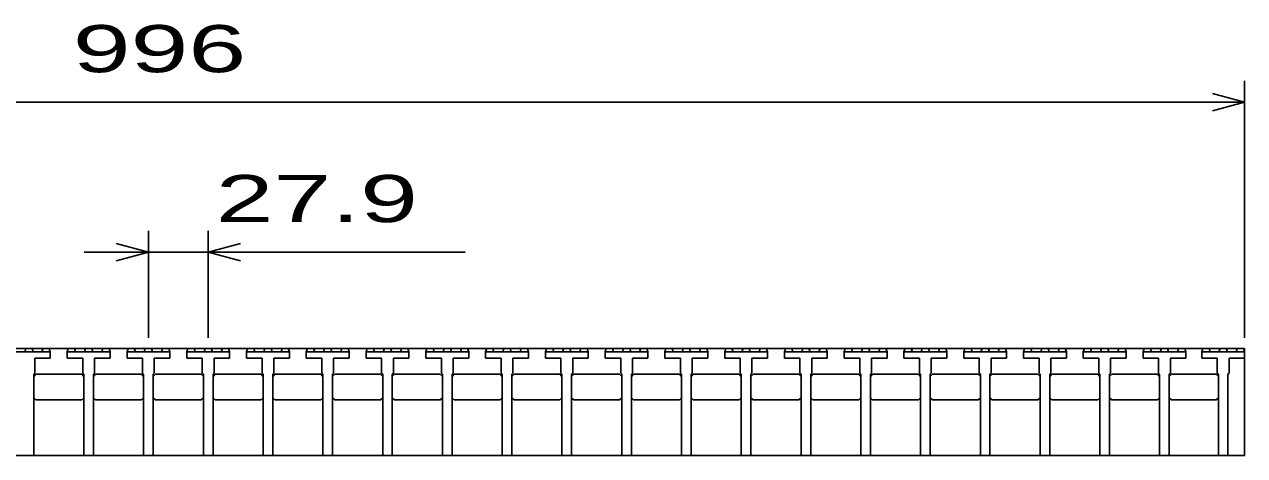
# Model space of a CAD drawing. Units: millimetres, scale not verified. Extents: x -1820 to 1731, y -1282 to 1054.
# Drawn here: x -993 to -423, y -554 to -353 of the extents above; entities that cross this region are included whole.
import ezdxf
from ezdxf.enums import TextEntityAlignment as Align

# ---------------------------------------------------------------- set-up
doc = ezdxf.new("R2010")
doc.units = ezdxf.units.MM
doc.header["$LTSCALE"] = 10
doc.layers.add('16', color=3, linetype='Continuous', lineweight=25)
doc.layers.add('22', color=2, linetype='Continuous', lineweight=25)
doc.styles.add('ベクトル', font='')
doc.styles.get('ベクトル').set_extended_font_data('ベクトル')

msp = doc.modelspace()

# ---------------------------------------------------------------- linework, layer by layer
at = {"layer": '16'}
for p, q in [((-1419, -504), (-423, -504)), ((-980.5, -505.5), (-1000.5, -505.5)), ((-992.45, -505.5), (-991.95, -504)), ((-991.95, -504), (-989.05, -504)), ((-989.05, -504), (-988.55, -505.5)), ((-984.4, -505.5), (-983.9, -504)), ((-983.9, -504), (-981, -504)), ((-981, -504), (-980.5, -505.5)), ((-980.5, -508.5), (-980.5, -505.5)), ((-972.6, -505.5), (-972.1, -504)), ((-972.6, -505.5), (-972.6, -508.5)), ((-952.6, -505.5), (-972.6, -505.5)), ((-972.1, -504), (-969.2, -504)), ((-969.2, -504), (-968.7, -505.5)), ((-964.55, -505.5), (-964.05, -504)), ((-964.05, -504), (-961.15, -504)), ((-961.15, -504), (-960.65, -505.5)), ((-956.5, -505.5), (-956, -504)), ((-956, -504), (-953.1, -504)), ((-953.1, -504), (-952.6, -505.5)), ((-952.6, -508.5), (-952.6, -505.5)), ((-944.7, -505.5), (-944.2, -504)), ((-944.7, -505.5), (-944.7, -508.5)), ((-924.7, -505.5), (-944.7, -505.5)), ((-944.2, -504), (-941.3, -504)), ((-941.3, -504), (-940.8, -505.5)), ((-936.65, -505.5), (-936.15, -504)), ((-936.15, -504), (-933.25, -504)), ((-933.25, -504), (-932.75, -505.5)), ((-928.6, -505.5), (-928.1, -504)), ((-928.1, -504), (-925.2, -504)), ((-925.2, -504), (-924.7, -505.5)), ((-924.7, -508.5), (-924.7, -505.5)), ((-916.8, -505.5), (-916.3, -504)), ((-916.8, -505.5), (-916.8, -508.5)), ((-896.8, -505.5), (-916.8, -505.5)), ((-916.3, -504), (-913.4, -504)), ((-913.4, -504), (-912.9, -505.5)), ((-908.75, -505.5), (-908.25, -504)), ((-908.25, -504), (-905.35, -504)), ((-905.35, -504), (-904.85, -505.5)), ((-900.7, -505.5), (-900.2, -504)), ((-900.2, -504), (-897.3, -504)), ((-897.3, -504), (-896.8, -505.5)), ((-896.8, -508.5), (-896.8, -505.5)), ((-888.9, -505.5), (-888.4, -504)), ((-888.9, -505.5), (-888.9, -508.5)), ((-868.9, -505.5), (-888.9, -505.5)), ((-888.4, -504), (-885.5, -504)), ((-885.5, -504), (-885, -505.5)), ((-880.85, -505.5), (-880.35, -504)), ((-880.35, -504), (-877.45, -504)), ((-877.45, -504), (-876.95, -505.5)), ((-872.8, -505.5), (-872.3, -504)), ((-872.3, -504), (-869.4, -504)), ((-869.4, -504), (-868.9, -505.5)), ((-868.9, -508.5), (-868.9, -505.5)), ((-861, -505.5), (-860.5, -504)), ((-861, -505.5), (-861, -508.5)), ((-841, -505.5), (-861, -505.5)), ((-860.5, -504), (-857.6, -504)), ((-857.6, -504), (-857.1, -505.5)), ((-852.95, -505.5), (-852.45, -504)), ((-852.45, -504), (-849.55, -504)), ((-849.55, -504), (-849.05, -505.5)), ((-844.9, -505.5), (-844.4, -504)), ((-844.4, -504), (-841.5, -504)), ((-841.5, -504), (-841, -505.5)), ((-841, -508.5), (-841, -505.5)), ((-833.1, -505.5), (-832.6, -504)), ((-833.1, -505.5), (-833.1, -508.5)), ((-813.1, -505.5), (-833.1, -505.5)), ((-832.6, -504), (-829.7, -504)), ((-829.7, -504), (-829.2, -505.5)), ((-825.05, -505.5), (-824.55, -504)), ((-824.55, -504), (-821.65, -504)), ((-821.65, -504), (-821.15, -505.5)), ((-817, -505.5), (-816.5, -504)), ((-816.5, -504), (-813.6, -504)), ((-813.6, -504), (-813.1, -505.5)), ((-813.1, -508.5), (-813.1, -505.5)), ((-805.2, -505.5), (-804.7, -504)), ((-805.2, -505.5), (-805.2, -508.5)), ((-785.2, -505.5), (-805.2, -505.5)), ((-804.7, -504), (-801.8, -504)), ((-801.8, -504), (-801.3, -505.5)), ((-797.15, -505.5), (-796.65, -504)), ((-796.65, -504), (-793.75, -504)), ((-793.75, -504), (-793.25, -505.5)), ((-789.1, -505.5), (-788.6, -504)), ((-788.6, -504), (-785.7, -504)), ((-785.7, -504), (-785.2, -505.5)), ((-785.2, -508.5), (-785.2, -505.5)), ((-777.3, -505.5), (-776.8, -504)), ((-777.3, -505.5), (-777.3, -508.5)), ((-757.3, -505.5), (-777.3, -505.5)), ((-776.8, -504), (-773.9, -504)), ((-773.9, -504), (-773.4, -505.5)), ((-769.25, -505.5), (-768.75, -504)), ((-768.75, -504), (-765.85, -504)), ((-765.85, -504), (-765.35, -505.5)), ((-761.2, -505.5), (-760.7, -504)), ((-760.7, -504), (-757.8, -504)), ((-757.8, -504), (-757.3, -505.5)), ((-757.3, -508.5), (-757.3, -505.5)), ((-749.4, -505.5), (-748.9, -504)), ((-749.4, -505.5), (-749.4, -508.5)), ((-729.4, -505.5), (-749.4, -505.5)), ((-748.9, -504), (-746, -504)), ((-746, -504), (-745.5, -505.5)), ((-741.35, -505.5), (-740.85, -504)), ((-740.85, -504), (-737.95, -504)), ((-737.95, -504), (-737.45, -505.5)), ((-733.3, -505.5), (-732.8, -504)), ((-732.8, -504), (-729.9, -504)), ((-729.9, -504), (-729.4, -505.5)), ((-729.4, -508.5), (-729.4, -505.5)), ((-721.5, -505.5), (-721, -504)), ((-721.5, -505.5), (-721.5, -508.5)), ((-701.5, -505.5), (-721.5, -505.5)), ((-721, -504), (-718.1, -504)), ((-718.1, -504), (-717.6, -505.5)), ((-713.45, -505.5), (-712.95, -504)), ((-712.95, -504), (-710.05, -504)), ((-710.05, -504), (-709.55, -505.5)), ((-705.4, -505.5), (-704.9, -504)), ((-704.9, -504), (-702, -504)), ((-702, -504), (-701.5, -505.5)), ((-701.5, -508.5), (-701.5, -505.5)), ((-693.6, -505.5), (-693.1, -504)), ((-693.6, -505.5), (-693.6, -508.5)), ((-673.6, -505.5), (-693.6, -505.5)), ((-693.1, -504), (-690.2, -504)), ((-690.2, -504), (-689.7, -505.5)), ((-685.55, -505.5), (-685.05, -504)), ((-685.05, -504), (-682.15, -504)), ((-682.15, -504), (-681.65, -505.5)), ((-677.5, -505.5), (-677, -504)), ((-677, -504), (-674.1, -504)), ((-674.1, -504), (-673.6, -505.5)), ((-673.6, -508.5), (-673.6, -505.5)), ((-665.7, -505.5), (-665.2, -504)), ((-665.7, -505.5), (-665.7, -508.5)), ((-645.7, -505.5), (-665.7, -505.5)), ((-665.2, -504), (-662.3, -504)), ((-662.3, -504), (-661.8, -505.5)), ((-657.65, -505.5), (-657.15, -504)), ((-657.15, -504), (-654.25, -504)), ((-654.25, -504), (-653.75, -505.5)), ((-649.6, -505.5), (-649.1, -504)), ((-649.1, -504), (-646.2, -504)), ((-646.2, -504), (-645.7, -505.5)), ((-645.7, -508.5), (-645.7, -505.5)), ((-637.8, -505.5), (-637.3, -504)), ((-637.8, -505.5), (-637.8, -508.5)), ((-617.8, -505.5), (-637.8, -505.5)), ((-637.3, -504), (-634.4, -504)), ((-634.4, -504), (-633.9, -505.5)), ((-629.75, -505.5), (-629.25, -504)), ((-629.25, -504), (-626.35, -504)), ((-626.35, -504), (-625.85, -505.5)), ((-621.7, -505.5), (-621.2, -504)), ((-621.2, -504), (-618.3, -504)), ((-618.3, -504), (-617.8, -505.5)), ((-617.8, -508.5), (-617.8, -505.5)), ((-609.9, -505.5), (-609.4, -504)), ((-609.9, -505.5), (-609.9, -508.5)), ((-589.9, -505.5), (-609.9, -505.5)), ((-609.4, -504), (-606.5, -504)), ((-606.5, -504), (-606, -505.5)), ((-601.85, -505.5), (-601.35, -504)), ((-601.35, -504), (-598.45, -504)), ((-598.45, -504), (-597.95, -505.5)), ((-593.8, -505.5), (-593.3, -504)), ((-593.3, -504), (-590.4, -504)), ((-590.4, -504), (-589.9, -505.5)), ((-589.9, -508.5), (-589.9, -505.5)), ((-582, -505.5), (-581.5, -504)), ((-582, -505.5), (-582, -508.5)), ((-562, -505.5), (-582, -505.5)), ((-581.5, -504), (-578.6, -504)), ((-578.6, -504), (-578.1, -505.5)), ((-573.95, -505.5), (-573.45, -504)), ((-573.45, -504), (-570.55, -504)), ((-570.55, -504), (-570.05, -505.5)), ((-565.9, -505.5), (-565.4, -504)), ((-565.4, -504), (-562.5, -504)), ((-562.5, -504), (-562, -505.5)), ((-562, -508.5), (-562, -505.5)), ((-554.1, -505.5), (-553.6, -504)), ((-554.1, -505.5), (-554.1, -508.5)), ((-534.1, -505.5), (-554.1, -505.5)), ((-553.6, -504), (-550.7, -504)), ((-550.7, -504), (-550.2, -505.5)), ((-546.05, -505.5), (-545.55, -504)), ((-545.55, -504), (-542.65, -504)), ((-542.65, -504), (-542.15, -505.5)), ((-538, -505.5), (-537.5, -504)), ((-537.5, -504), (-534.6, -504)), ((-534.6, -504), (-534.1, -505.5)), ((-534.1, -508.5), (-534.1, -505.5)), ((-526.2, -505.5), (-525.7, -504)), ((-526.2, -505.5), (-526.2, -508.5)), ((-506.2, -505.5), (-526.2, -505.5)), ((-525.7, -504), (-522.8, -504)), ((-522.8, -504), (-522.3, -505.5)), ((-518.15, -505.5), (-517.65, -504)), ((-517.65, -504), (-514.75, -504)), ((-514.75, -504), (-514.25, -505.5)), ((-510.1, -505.5), (-509.6, -504)), ((-509.6, -504), (-506.7, -504)), ((-506.7, -504), (-506.2, -505.5)), ((-506.2, -508.5), (-506.2, -505.5)), ((-498.3, -505.5), (-497.8, -504)), ((-498.3, -505.5), (-498.3, -508.5)), ((-478.3, -505.5), (-498.3, -505.5)), ((-497.8, -504), (-494.9, -504)), ((-494.9, -504), (-494.4, -505.5)), ((-490.25, -505.5), (-489.75, -504)), ((-489.75, -504), (-486.85, -504)), ((-486.85, -504), (-486.35, -505.5)), ((-482.2, -505.5), (-481.7, -504)), ((-481.7, -504), (-478.8, -504)), ((-478.8, -504), (-478.3, -505.5)), ((-478.3, -508.5), (-478.3, -505.5)), ((-470.4, -505.5), (-469.9, -504)), ((-470.4, -505.5), (-470.4, -508.5)), ((-450.4, -505.5), (-470.4, -505.5)), ((-469.9, -504), (-467, -504)), ((-467, -504), (-466.5, -505.5)), ((-462.35, -505.5), (-461.85, -504)), ((-461.85, -504), (-458.95, -504)), ((-458.95, -504), (-458.45, -505.5)), ((-454.3, -505.5), (-453.8, -504)), ((-453.8, -504), (-450.9, -504)), ((-450.9, -504), (-450.4, -505.5)), ((-450.4, -508.5), (-450.4, -505.5)), ((-443, -505.5), (-442.5, -504)), ((-443, -505.5), (-443, -508.5)), ((-423, -505.5), (-443, -505.5)), ((-442.5, -504), (-439.6, -504)), ((-439.6, -504), (-439.1, -505.5)), ((-434.95, -505.5), (-434.45, -504)), ((-434.45, -504), (-431.55, -504)), ((-431.55, -504), (-431.05, -505.5)), ((-426.9, -505.5), (-426.4, -504)), ((-426.4, -504), (-423.5, -504)), ((-423.5, -504), (-423, -505.5)), ((-423, -554), (-423, -504)), ((-423, -508.5), (-423, -505.5)), ((-987.75, -515.5), (-987.75, -508.5)), ((-987.75, -508.5), (-980.5, -508.5)), ((-972.6, -508.5), (-965.35, -508.5)), ((-965.35, -508.5), (-965.35, -515.5)), ((-959.85, -515.5), (-959.85, -508.5)), ((-959.85, -508.5), (-952.6, -508.5)), ((-944.7, -508.5), (-937.45, -508.5)), ((-937.45, -508.5), (-937.45, -515.5)), ((-931.95, -515.5), (-931.95, -508.5)), ((-931.95, -508.5), (-924.7, -508.5)), ((-916.8, -508.5), (-909.55, -508.5)), ((-909.55, -508.5), (-909.55, -515.5)), ((-904.05, -515.5), (-904.05, -508.5)), ((-904.05, -508.5), (-896.8, -508.5)), ((-888.9, -508.5), (-881.65, -508.5)), ((-881.65, -508.5), (-881.65, -515.5)), ((-876.15, -515.5), (-876.15, -508.5)), ((-876.15, -508.5), (-868.9, -508.5)), ((-861, -508.5), (-853.75, -508.5)), ((-853.75, -508.5), (-853.75, -515.5)), ((-848.25, -515.5), (-848.25, -508.5)), ((-848.25, -508.5), (-841, -508.5)), ((-833.1, -508.5), (-825.85, -508.5)), ((-825.85, -508.5), (-825.85, -515.5)), ((-820.35, -515.5), (-820.35, -508.5)), ((-820.35, -508.5), (-813.1, -508.5)), ((-805.2, -508.5), (-797.95, -508.5)), ((-797.95, -508.5), (-797.95, -515.5)), ((-792.45, -515.5), (-792.45, -508.5)), ((-792.45, -508.5), (-785.2, -508.5)), ((-777.3, -508.5), (-770.05, -508.5)), ((-770.05, -508.5), (-770.05, -515.5)), ((-764.55, -515.5), (-764.55, -508.5)), ((-764.55, -508.5), (-757.3, -508.5)), ((-749.4, -508.5), (-742.15, -508.5)), ((-742.15, -508.5), (-742.15, -515.5)), ((-736.65, -515.5), (-736.65, -508.5)), ((-736.65, -508.5), (-729.4, -508.5)), ((-721.5, -508.5), (-714.25, -508.5)), ((-714.25, -508.5), (-714.25, -515.5)), ((-708.75, -515.5), (-708.75, -508.5)), ((-708.75, -508.5), (-701.5, -508.5)), ((-693.6, -508.5), (-686.35, -508.5)), ((-686.35, -508.5), (-686.35, -515.5)), ((-680.85, -515.5), (-680.85, -508.5)), ((-680.85, -508.5), (-673.6, -508.5)), ((-665.7, -508.5), (-658.45, -508.5)), ((-658.45, -508.5), (-658.45, -515.5)), ((-652.95, -515.5), (-652.95, -508.5)), ((-652.95, -508.5), (-645.7, -508.5)), ((-637.8, -508.5), (-630.55, -508.5)), ((-630.55, -508.5), (-630.55, -515.5)), ((-625.05, -515.5), (-625.05, -508.5)), ((-625.05, -508.5), (-617.8, -508.5)), ((-609.9, -508.5), (-602.65, -508.5)), ((-602.65, -508.5), (-602.65, -515.5)), ((-597.15, -515.5), (-597.15, -508.5)), ((-597.15, -508.5), (-589.9, -508.5)), ((-582, -508.5), (-574.75, -508.5)), ((-574.75, -508.5), (-574.75, -515.5)), ((-569.25, -515.5), (-569.25, -508.5)), ((-569.25, -508.5), (-562, -508.5)), ((-554.1, -508.5), (-546.85, -508.5)), ((-546.85, -508.5), (-546.85, -515.5)), ((-541.35, -515.5), (-541.35, -508.5)), ((-541.35, -508.5), (-534.1, -508.5)), ((-526.2, -508.5), (-518.95, -508.5)), ((-518.95, -508.5), (-518.95, -515.5)), ((-513.45, -515.5), (-513.45, -508.5)), ((-513.45, -508.5), (-506.2, -508.5)), ((-498.3, -508.5), (-491.05, -508.5)), ((-491.05, -508.5), (-491.05, -515.5)), ((-485.55, -515.5), (-485.55, -508.5)), ((-485.55, -508.5), (-478.3, -508.5)), ((-470.4, -508.5), (-463.15, -508.5)), ((-463.15, -508.5), (-463.15, -515.5)), ((-457.65, -515.5), (-457.65, -508.5)), ((-457.65, -508.5), (-450.4, -508.5)), ((-443, -508.5), (-435.75, -508.5)), ((-435.75, -508.5), (-435.75, -515.5)), ((-430.25, -515.5), (-430.25, -508.5)), ((-430.25, -508.5), (-423, -508.5)), ((-988.25, -516), (-987.75, -515.5)), ((-988.25, -554), (-988.25, -516)), ((-988.25, -517), (-987.25, -516)), ((-987.25, -516), (-965.85, -516)), ((-965.85, -516), (-964.85, -517)), ((-965.35, -515.5), (-964.85, -516)), ((-964.85, -516), (-964.85, -554)), ((-960.35, -516), (-959.85, -515.5)), ((-960.35, -554), (-960.35, -516)), ((-960.35, -517), (-959.35, -516)), ((-959.35, -516), (-937.95, -516)), ((-937.95, -516), (-936.95, -517)), ((-937.45, -515.5), (-936.95, -516)), ((-936.95, -516), (-936.95, -554)), ((-932.45, -516), (-931.95, -515.5)), ((-932.45, -554), (-932.45, -516)), ((-932.45, -517), (-931.45, -516)), ((-931.45, -516), (-910.05, -516)), ((-910.05, -516), (-909.05, -517)), ((-909.55, -515.5), (-909.05, -516)), ((-909.05, -516), (-909.05, -554)), ((-904.55, -516), (-904.05, -515.5)), ((-904.55, -554), (-904.55, -516)), ((-904.55, -517), (-903.55, -516)), ((-903.55, -516), (-882.15, -516)), ((-882.15, -516), (-881.15, -517)), ((-881.65, -515.5), (-881.15, -516)), ((-881.15, -516), (-881.15, -554)), ((-876.65, -516), (-876.15, -515.5)), ((-876.65, -554), (-876.65, -516)), ((-876.65, -517), (-875.65, -516)), ((-875.65, -516), (-854.25, -516)), ((-854.25, -516), (-853.25, -517)), ((-853.75, -515.5), (-853.25, -516)), ((-853.25, -516), (-853.25, -554)), ((-848.75, -516), (-848.25, -515.5)), ((-848.75, -554), (-848.75, -516)), ((-848.75, -517), (-847.75, -516)), ((-847.75, -516), (-826.35, -516)), ((-826.35, -516), (-825.35, -517)), ((-825.85, -515.5), (-825.35, -516)), ((-825.35, -516), (-825.35, -554)), ((-820.85, -516), (-820.35, -515.5)), ((-820.85, -554), (-820.85, -516)), ((-820.85, -517), (-819.85, -516)), ((-819.85, -516), (-798.45, -516)), ((-798.45, -516), (-797.45, -517)), ((-797.95, -515.5), (-797.45, -516)), ((-797.45, -516), (-797.45, -554)), ((-792.95, -516), (-792.45, -515.5)), ((-792.95, -554), (-792.95, -516)), ((-792.95, -517), (-791.95, -516)), ((-791.95, -516), (-770.55, -516)), ((-770.55, -516), (-769.55, -517)), ((-770.05, -515.5), (-769.55, -516)), ((-769.55, -516), (-769.55, -554)), ((-765.05, -516), (-764.55, -515.5)), ((-765.05, -554), (-765.05, -516)), ((-765.05, -517), (-764.05, -516)), ((-764.05, -516), (-742.65, -516)), ((-742.65, -516), (-741.65, -517)), ((-742.15, -515.5), (-741.65, -516)), ((-741.65, -516), (-741.65, -554)), ((-737.15, -516), (-736.65, -515.5)), ((-737.15, -554), (-737.15, -516)), ((-737.15, -517), (-736.15, -516)), ((-736.15, -516), (-714.75, -516)), ((-714.75, -516), (-713.75, -517)), ((-714.25, -515.5), (-713.75, -516)), ((-713.75, -516), (-713.75, -554)), ((-709.25, -516), (-708.75, -515.5)), ((-709.25, -554), (-709.25, -516)), ((-709.25, -517), (-708.25, -516)), ((-708.25, -516), (-686.85, -516)), ((-686.85, -516), (-685.85, -517)), ((-686.35, -515.5), (-685.85, -516)), ((-685.85, -516), (-685.85, -554)), ((-681.35, -516), (-680.85, -515.5)), ((-681.35, -554), (-681.35, -516)), ((-681.35, -517), (-680.35, -516)), ((-680.35, -516), (-658.95, -516)), ((-658.95, -516), (-657.95, -517)), ((-658.45, -515.5), (-657.95, -516)), ((-657.95, -516), (-657.95, -554)), ((-653.45, -516), (-652.95, -515.5)), ((-653.45, -554), (-653.45, -516)), ((-653.45, -517), (-652.45, -516)), ((-652.45, -516), (-631.05, -516)), ((-631.05, -516), (-630.05, -517)), ((-630.55, -515.5), (-630.05, -516)), ((-630.05, -516), (-630.05, -554)), ((-625.55, -516), (-625.05, -515.5)), ((-625.55, -554), (-625.55, -516)), ((-625.55, -517), (-624.55, -516)), ((-624.55, -516), (-603.15, -516)), ((-603.15, -516), (-602.15, -517)), ((-602.65, -515.5), (-602.15, -516)), ((-602.15, -516), (-602.15, -554)), ((-597.65, -516), (-597.15, -515.5)), ((-597.65, -554), (-597.65, -516)), ((-597.65, -517), (-596.65, -516)), ((-596.65, -516), (-575.25, -516)), ((-575.25, -516), (-574.25, -517)), ((-574.75, -515.5), (-574.25, -516)), ((-574.25, -516), (-574.25, -554)), ((-569.75, -516), (-569.25, -515.5)), ((-569.75, -554), (-569.75, -516)), ((-569.75, -517), (-568.75, -516)), ((-568.75, -516), (-547.35, -516)), ((-547.35, -516), (-546.35, -517)), ((-546.85, -515.5), (-546.35, -516)), ((-546.35, -516), (-546.35, -554)), ((-541.85, -516), (-541.35, -515.5)), ((-541.85, -554), (-541.85, -516)), ((-541.85, -517), (-540.85, -516)), ((-540.85, -516), (-519.45, -516)), ((-519.45, -516), (-518.45, -517)), ((-518.95, -515.5), (-518.45, -516)), ((-518.45, -516), (-518.45, -554)), ((-513.95, -516), (-513.45, -515.5)), ((-513.95, -554), (-513.95, -516)), ((-513.95, -517), (-512.95, -516)), ((-512.95, -516), (-491.55, -516)), ((-491.55, -516), (-490.55, -517)), ((-491.05, -515.5), (-490.55, -516)), ((-490.55, -516), (-490.55, -554)), ((-486.05, -516), (-485.55, -515.5)), ((-486.05, -554), (-486.05, -516)), ((-486.05, -517), (-485.05, -516)), ((-485.05, -516), (-463.65, -516)), ((-463.65, -516), (-462.65, -517)), ((-463.15, -515.5), (-462.65, -516)), ((-462.65, -516), (-462.65, -554)), ((-458.15, -516), (-457.65, -515.5)), ((-458.15, -554), (-458.15, -516)), ((-458.15, -517), (-457.15, -516)), ((-457.15, -516), (-436.25, -516)), ((-436.25, -516), (-435.25, -517)), ((-435.75, -515.5), (-435.25, -516)), ((-435.25, -516), (-435.25, -554)), ((-430.75, -516), (-430.25, -515.5)), ((-430.75, -554), (-430.75, -516)), ((-987.25, -528), (-988.25, -527)), ((-965.85, -528), (-987.25, -528)), ((-964.85, -527), (-965.85, -528)), ((-959.35, -528), (-960.35, -527)), ((-937.95, -528), (-959.35, -528)), ((-936.95, -527), (-937.95, -528)), ((-931.45, -528), (-932.45, -527)), ((-910.05, -528), (-931.45, -528)), ((-909.05, -527), (-910.05, -528)), ((-903.55, -528), (-904.55, -527)), ((-882.15, -528), (-903.55, -528)), ((-881.15, -527), (-882.15, -528)), ((-875.65, -528), (-876.65, -527)), ((-854.25, -528), (-875.65, -528)), ((-853.25, -527), (-854.25, -528)), ((-847.75, -528), (-848.75, -527)), ((-826.35, -528), (-847.75, -528)), ((-825.35, -527), (-826.35, -528)), ((-819.85, -528), (-820.85, -527)), ((-798.45, -528), (-819.85, -528)), ((-797.45, -527), (-798.45, -528)), ((-791.95, -528), (-792.95, -527)), ((-770.55, -528), (-791.95, -528)), ((-769.55, -527), (-770.55, -528)), ((-764.05, -528), (-765.05, -527)), ((-742.65, -528), (-764.05, -528)), ((-741.65, -527), (-742.65, -528)), ((-736.15, -528), (-737.15, -527)), ((-714.75, -528), (-736.15, -528)), ((-713.75, -527), (-714.75, -528)), ((-708.25, -528), (-709.25, -527)), ((-686.85, -528), (-708.25, -528)), ((-685.85, -527), (-686.85, -528)), ((-680.35, -528), (-681.35, -527)), ((-658.95, -528), (-680.35, -528)), ((-657.95, -527), (-658.95, -528)), ((-652.45, -528), (-653.45, -527)), ((-631.05, -528), (-652.45, -528)), ((-630.05, -527), (-631.05, -528)), ((-624.55, -528), (-625.55, -527)), ((-603.15, -528), (-624.55, -528)), ((-602.15, -527), (-603.15, -528)), ((-596.65, -528), (-597.65, -527)), ((-575.25, -528), (-596.65, -528)), ((-574.25, -527), (-575.25, -528)), ((-568.75, -528), (-569.75, -527)), ((-547.35, -528), (-568.75, -528)), ((-546.35, -527), (-547.35, -528)), ((-540.85, -528), (-541.85, -527)), ((-519.45, -528), (-540.85, -528)), ((-518.45, -527), (-519.45, -528)), ((-512.95, -528), (-513.95, -527)), ((-491.55, -528), (-512.95, -528)), ((-490.55, -527), (-491.55, -528)), ((-485.05, -528), (-486.05, -527)), ((-463.65, -528), (-485.05, -528)), ((-462.65, -527), (-463.65, -528)), ((-457.15, -528), (-458.15, -527)), ((-436.25, -528), (-457.15, -528)), ((-435.25, -527), (-436.25, -528)), ((-1419, -554), (-423, -554)), ((-992.75, -554), (-988.25, -554)), ((-964.85, -554), (-960.35, -554)), ((-936.95, -554), (-932.45, -554)), ((-909.05, -554), (-904.55, -554)), ((-881.15, -554), (-876.65, -554)), ((-853.25, -554), (-848.75, -554)), ((-825.35, -554), (-820.85, -554)), ((-797.45, -554), (-792.95, -554)), ((-769.55, -554), (-765.05, -554)), ((-741.65, -554), (-737.15, -554)), ((-713.75, -554), (-709.25, -554)), ((-685.85, -554), (-681.35, -554)), ((-657.95, -554), (-653.45, -554)), ((-630.05, -554), (-625.55, -554)), ((-602.15, -554), (-597.65, -554)), ((-574.25, -554), (-569.75, -554)), ((-546.35, -554), (-541.85, -554)), ((-518.45, -554), (-513.95, -554)), ((-490.55, -554), (-486.05, -554)), ((-462.65, -554), (-458.15, -554)), ((-435.25, -554), (-430.75, -554))]:
    msp.add_line(p, q, dxfattribs=at)
at = {"layer": '22', "color": 4}
for p, q in [((-423, -499), (-423, -379)), ((-423, -389), (-438, -385)), ((-1419, -389), (-423, -389)), ((-438, -393), (-423, -389)), ((-934.7, -499), (-934.7, -449)), ((-906.8, -449), (-906.8, -499)), ((-934.7, -459), (-949.7, -455)), ((-906.8, -459), (-891.8, -455)), ((-934.7, -459), (-964.7, -459)), ((-949.7, -463), (-934.7, -459)), ((-934.7, -459), (-906.8, -459)), ((-891.8, -463), (-906.8, -459)), ((-906.8, -459), (-786.8, -459))]:
    msp.add_line(p, q, dxfattribs=at)

# ---------------------------------------------------------------- texts
at = {"layer": '22', "style": 'ベクトル', "width": 1.65}
for s, p in [(' 996 ', (-983.5, -364)), (' 27.9 ', (-916.8, -434))]:
    msp.add_text(s, height=21.99, dxfattribs=at).set_placement(p, align=Align.MIDDLE_LEFT)

doc.saveas('drawing.dxf')
